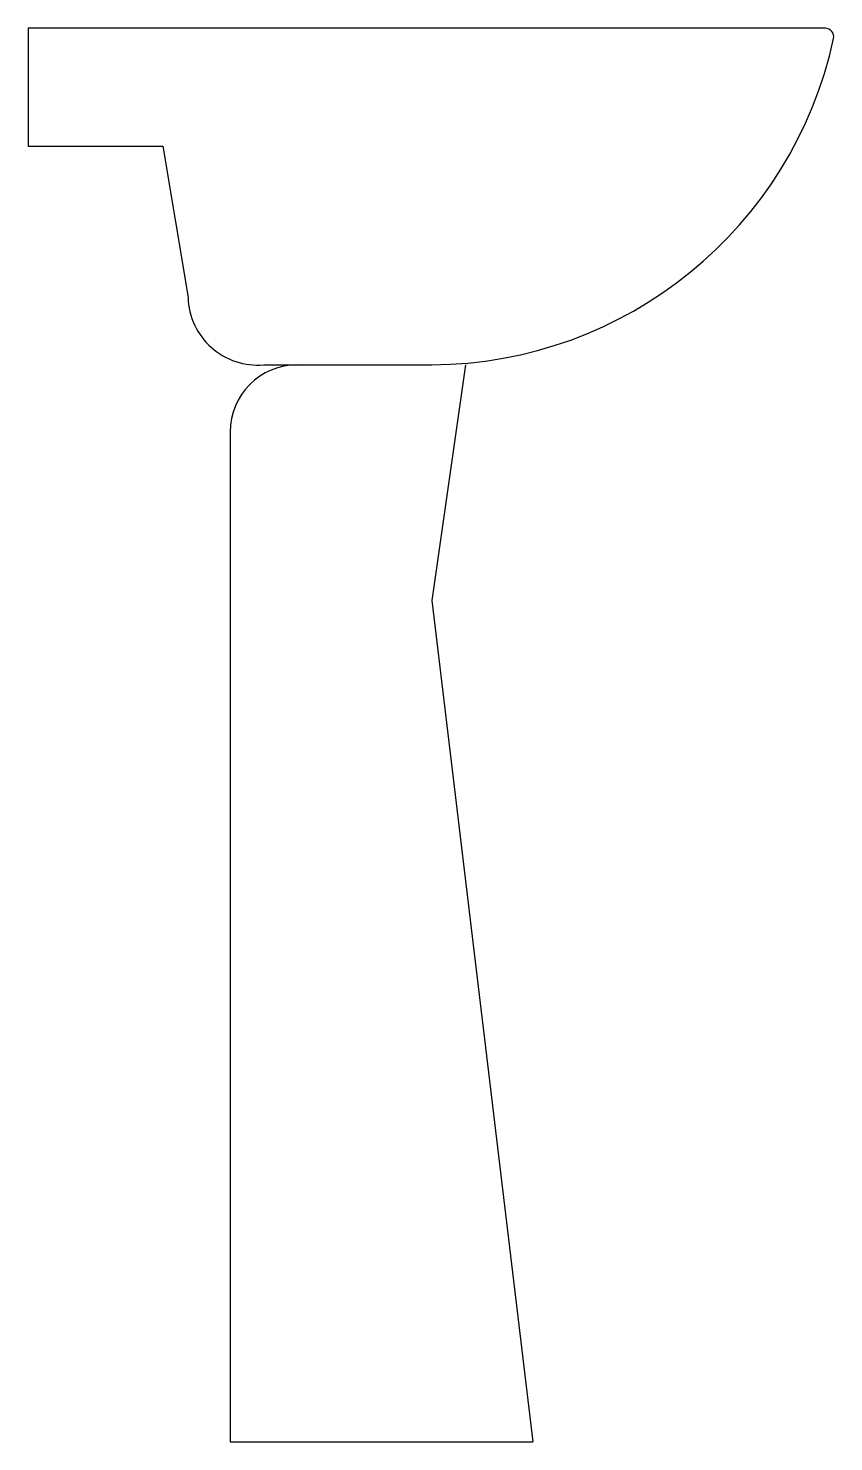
# Model space of a CAD drawing. Extents: x -0.12 to 0.359, y 0 to 0.84.
import ezdxf

# ---------------------------------------------------------------- set-up
doc = ezdxf.new("R2010")
doc.units = 0
doc.layers.add('SN', color=7, linetype='CONTINUOUS')

msp = doc.modelspace()

# ---------------------------------------------------------------- linework, layer by layer
at = {"layer": 'SN', "color": 0}
for p, q in [((-0.12, 0.84), (-0.12, 0.77)), ((0.35389, 0.84), (-0.12, 0.84)), ((-0.12, 0.77), (-0.04, 0.77)), ((-0.04, 0.77), (-0.025, 0.68)), ((0.02, 0.64), (0.12, 0.64)), ((0.14, 0.64), (0.12, 0.5)), ((0, 0.6), (0, 0)), ((0.12, 0.5), (0.18, 0)), ((0, 0), (0.18, 0))]:
    msp.add_line(p, q, dxfattribs=at)
for centre, radius, start, end in [((0.11857, 0.88571), 0.24572, 270.33311, 347.83786), ((0.35389, 0.835), 0.005, 347.83786, 90), ((0.01639, 0.68125), 0.04141, 181.72635, 275.00658), ((0.04, 0.6), 0.04, 90, 180)]:
    msp.add_arc(centre, radius, start, end, dxfattribs=at)

doc.saveas('drawing.dxf')
